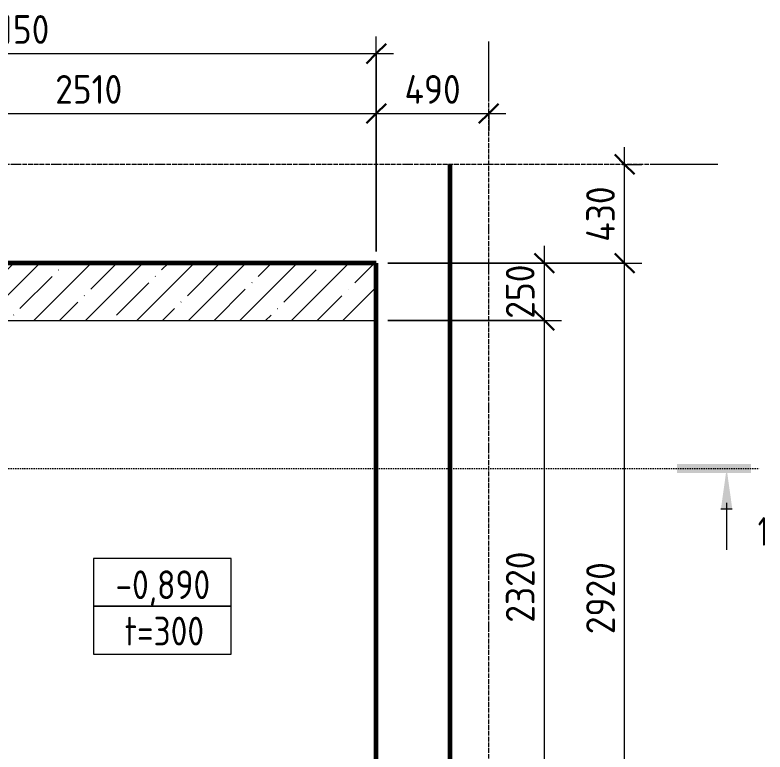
# Model space of a CAD drawing. Header units: millimetres. Extents: x 573 to 56472, y -2796 to 52567.
# Drawn here: x 3936 to 7204, y 48836 to 52046 of the extents above; entities that cross this region are included whole.
import ezdxf

# ---------------------------------------------------------------- set-up
doc = ezdxf.new("R2010")
doc.units = ezdxf.units.MM
doc.linetypes.add('02 Штрихпунктирная _20 мм_', pattern=[25, 20, -2.5, 0, -2.5])
doc.linetypes.add('04 Пунктир 10мм', pattern=[10, 0, -10])
for name, color, linetype, lineweight in [('AA_Dim', 7, 'Continuous', 9), ('AA_Dim-50', 7, 'Continuous', 9), ('AA_Linii', 7, 'Continuous', 9), ('AA_Razrez', 7, 'Continuous', 9), ('AA_Vinoska', 7, 'Continuous', 9), ('AF_Element', 7, 'Continuous', 20), ('AF_Element_Гидроизоляция', 253, 'Continuous', 20), ('AF_Stena', 7, 'Continuous', 60), ('AF_Stena_Опалубка', 253, 'Continuous', 20), ('KR_Fundament', 7, 'Continuous', 20), ('Оси', 7, 'Continuous', 9)]:
    doc.layers.add(name, color=color, linetype=linetype, lineweight=lineweight)
doc.styles.add('ISOCPEUR_1', font='isocpeur.TTF', dxfattribs={"width": 0.9, "height": 125})
doc.styles.add('ISOCPEUR_2', font='isocpeur.TTF', dxfattribs={"width": 0.85, "height": 125})
doc.styles.add('ISOCPEUR_3', font='isocpeur.TTF', dxfattribs={"width": 0.7, "height": 125})
doc.dimstyles.new('00_Точн_3_знака__прозр_', dxfattribs={"dimscale": 304.8, "dimtxt": 125.344371, "dimasz": 0.278871, "dimexe": 0.246063, "dimexo": 0.164042, "dimgap": 0.016404, "dimtad": 1, "dimdec": 3, "dimrnd": 0.001, "dimdsep": 46, "dimtxsty": 'ISOCPEUR_1', "dimblk1": 'OBLIQUE', "dimblk2": 'OBLIQUE', "dimsah": 1, "dimcen": 0.09, "dimdle": 0.246063, "dimazin": 0, "dimtfac": 1, "dimtdec": 4, "dimtix": 1, "dimtmove": 0, "dimatfit": 3, "dimfxl": 1, "dimtvp": 1, "dimtolj": 1, "dimtzin": 0, "dimlwd": 18, "dimlwe": 18, "dimarcsym": 2})

# ---------------------------------------------------------------- blocks, each defined once
blk = doc.blocks.new('Обобщенные модели 1 - Обобщенные модели 1-3680036-Схема расположения фундаментной плиты и вертикальных конструкций на отм_-0_890 входной группы в осях 1_1-3_1_Д_1-Ж_1')
at = {"layer": 'AF_Element'}
for p, q in [((5510.1, 50965), (2260.1, 50965)), ((5510.1, 48045), (5510.1, 50965))]:
    blk.add_line(p, q, dxfattribs=at)
blk = doc.blocks.new('DIMBLOCK11-Схема расположения фундаментной плиты и вертикальных конструкций на отм_-0_890 входной группы в осях 1_1-3_1_Д_1-Ж_1')
at = {"layer": 'AA_Dim-50', "lineweight": 30}
for p, q in [((6592.4, 50965), (6549.9, 51007.5)), ((6592.4, 50965), (6634.9, 50922.5)), ((6592.4, 48045), (6549.9, 48087.5)), ((6592.4, 48045), (6634.9, 48002.5))]:
    blk.add_line(p, q, dxfattribs=at)
at = {"layer": 'AA_Dim-50', "lineweight": 18}
for p, q in [((5560.1, 50965), (6667.4, 50965)), ((6592.4, 50965), (5560.1, 50965)), ((6592.4, 48045), (6592.4, 50965)), ((5560.1, 48045), (6667.4, 48045)), ((6592.4, 48045), (5560.1, 48045))]:
    blk.add_line(p, q, dxfattribs=at)
at = {"layer": 'AA_Dim-50', "color": 0, "lineweight": 18, "insert": (6424.6, 49348.9), "char_height": 125, "width": 374.614, "attachment_point": 1, "rotation": 90, "line_spacing_factor": 1.135194, "style": 'ISOCPEUR_1'}
blk.add_mtext('2920', dxfattribs=at)
blk = doc.blocks.new('_Oblique')
at = {"color": 0, "linetype": 'ByBlock', "lineweight": -2}
blk.add_line((-0.5, -0.5), (0.5, 0.5), dxfattribs=at)
blk = doc.blocks.new('DIMBLOCK12-Схема расположения фундаментной плиты и вертикальных конструкций на отм_-0_890 входной группы в осях 1_1-3_1_Д_1-Ж_1')
at = {"layer": 'AA_Dim-50', "lineweight": 18}
for p, q in [((6592.4, 50965), (6592.4, 51470)), ((6582.3, 51395), (6667.4, 51395)), ((6592.4, 51395), (6582.3, 51395)), ((5560.1, 50965), (6667.4, 50965)), ((6592.4, 50965), (5560.1, 50965))]:
    blk.add_line(p, q, dxfattribs=at)
at = {"layer": 'AA_Dim-50', "lineweight": 30}
for p, q in [((6592.4, 51395), (6549.9, 51437.5)), ((6592.4, 51395), (6634.9, 51352.5)), ((6592.4, 50965), (6549.9, 51007.5)), ((6592.4, 50965), (6634.9, 50922.5))]:
    blk.add_line(p, q, dxfattribs=at)
at = {"layer": 'AA_Dim-50', "color": 0, "lineweight": 18, "insert": (6424.6, 51058.2), "char_height": 125, "width": 292.313, "attachment_point": 1, "rotation": 90, "line_spacing_factor": 1.135194, "style": 'ISOCPEUR_1'}
blk.add_mtext('430', dxfattribs=at)
blk = doc.blocks.new('042_М_ФундПлиты_ТолщинаОтметка - Отметка верха фундаментной плиты _утолщение_-3443876-Схема расположения фундаментной плиты и вертикальных конструкций на отм_-0_890 входной группы в осях 1_1-3_1_Д_1-Ж_1')
at = {"layer": 'AA_Vinoska'}
for p, q in [((6, 4.174), (-6, 4.174)), ((-6, 4.174), (-6, 0)), ((6, 0), (6, 4.174)), ((6, 0), (-6, 0)), ((-6, 0), (-6, -4.174)), ((-6, 0), (6, 0)), ((6, -4.174), (6, 0)), ((-6, -4.174), (6, -4.174))]:
    blk.add_line(p, q, dxfattribs=at)
blk = doc.blocks.new('Разрез - Номер узла_ сзади-394133-Схема расположения фундаментной плиты и вертикальных конструкций на отм_-0_890 входной группы в осях 1_1-3_1_Д_1-Ж_1')
at = {"layer": 'AA_Razrez'}
for points in [[(7.329, 0.404), (7.329, -0.394), (0.873, -0.394), (0.873, 0.404)], [(3.497, -3.533), (2.503, -3.533), (3, 0)]]:
    blk.add_hatch(color=256, dxfattribs=at).paths.add_polyline_path(points)
for p, q in [((3, -3), (3, -7.096)), ((2.503, -3.533), (3.497, -3.533))]:
    blk.add_line(p, q, dxfattribs=at)
blk = doc.blocks.new('DIMBLOCK24-Схема расположения фундаментной плиты и вертикальных конструкций на отм_-0_890 входной группы в осях 1_1-3_1_Д_1-Ж_1')
at = {"layer": 'AA_Dim-50', "lineweight": 30}
for p, q in [((6242.4, 50715), (6199.9, 50757.5)), ((6242.4, 50715), (6284.9, 50672.5)), ((6242.4, 48395), (6199.9, 48437.5)), ((6242.4, 48395), (6284.9, 48352.5))]:
    blk.add_line(p, q, dxfattribs=at)
at = {"layer": 'AA_Dim-50', "lineweight": 18}
for p, q in [((5560.1, 50715), (6317.4, 50715)), ((6242.4, 50715), (5560.1, 50715)), ((6242.4, 48395), (6242.4, 50715)), ((6232.3, 48395), (6317.4, 48395)), ((6242.4, 48395), (6232.3, 48395))]:
    blk.add_line(p, q, dxfattribs=at)
at = {"layer": 'AA_Dim-50', "color": 0, "lineweight": 18, "insert": (6074.6, 49398.9), "char_height": 125, "width": 374.614, "attachment_point": 1, "rotation": 90, "line_spacing_factor": 1.135194, "style": 'ISOCPEUR_1'}
blk.add_mtext('2320', dxfattribs=at)
blk = doc.blocks.new('DIMBLOCK25-Схема расположения фундаментной плиты и вертикальных конструкций на отм_-0_890 входной группы в осях 1_1-3_1_Д_1-Ж_1')
at = {"layer": 'AA_Dim-50', "lineweight": 18}
for p, q in [((6242.4, 50715), (6242.4, 51040)), ((5560.1, 50965), (6317.4, 50965)), ((6242.4, 50965), (5560.1, 50965)), ((5560.1, 50715), (6317.4, 50715)), ((6242.4, 50715), (5560.1, 50715))]:
    blk.add_line(p, q, dxfattribs=at)
at = {"layer": 'AA_Dim-50', "lineweight": 30}
for p, q in [((6242.4, 50965), (6199.9, 51007.5)), ((6242.4, 50965), (6284.9, 50922.5)), ((6242.4, 50715), (6199.9, 50757.5)), ((6242.4, 50715), (6284.9, 50672.5))]:
    blk.add_line(p, q, dxfattribs=at)
at = {"layer": 'AA_Dim-50', "color": 0, "lineweight": 18, "insert": (6074.6, 50722.9), "char_height": 125, "width": 280.961, "attachment_point": 1, "rotation": 90, "line_spacing_factor": 1.135194, "style": 'ISOCPEUR_1'}
blk.add_mtext('250', dxfattribs=at)
blk = doc.blocks.new('DIMBLOCK28-Схема расположения фундаментной плиты и вертикальных конструкций на отм_-0_890 входной группы в осях 1_1-3_1_Д_1-Ж_1')
at = {"layer": 'AA_Dim-50', "lineweight": 18}
for p, q in [((5510.1, 51015), (5510.1, 51691.3)), ((3000.1, 51626.4), (3000.1, 51541.3)), ((3000.1, 51616.3), (3000.1, 51626.4)), ((3000.1, 51616.3), (5510.1, 51616.3)), ((5510.1, 51616.3), (5510.1, 51015))]:
    blk.add_line(p, q, dxfattribs=at)
at = {"layer": 'AA_Dim-50', "lineweight": 30}
for p, q in [((3000.1, 51616.3), (3042.6, 51658.8)), ((5510.1, 51616.3), (5552.6, 51658.8)), ((3000.1, 51616.3), (2957.6, 51573.8)), ((5510.1, 51616.3), (5467.6, 51573.8))]:
    blk.add_line(p, q, dxfattribs=at)
at = {"layer": 'AA_Dim-50', "color": 0, "lineweight": 18, "insert": (4110.8, 51784.1), "char_height": 125, "width": 346.234, "attachment_point": 1, "line_spacing_factor": 1.135194, "style": 'ISOCPEUR_1'}
blk.add_mtext('2510', dxfattribs=at)
blk = doc.blocks.new('DIMBLOCK29-Схема расположения фундаментной плиты и вертикальных конструкций на отм_-0_890 входной группы в осях 1_1-3_1_Д_1-Ж_1')
at = {"layer": 'AA_Dim-50', "lineweight": 18}
for p, q in [((5510.1, 51015), (5510.1, 51691.3)), ((5510.1, 51616.3), (6075.1, 51616.3)), ((5510.1, 51616.3), (5510.1, 51015)), ((6000.1, 51626.4), (6000.1, 51541.3)), ((6000.1, 51616.3), (6000.1, 51626.4))]:
    blk.add_line(p, q, dxfattribs=at)
at = {"layer": 'AA_Dim-50', "lineweight": 30}
for p, q in [((5510.1, 51616.3), (5552.6, 51658.8)), ((6000.1, 51616.3), (6042.6, 51658.8)), ((5510.1, 51616.3), (5467.6, 51573.8)), ((6000.1, 51616.3), (5957.6, 51573.8))]:
    blk.add_line(p, q, dxfattribs=at)
at = {"layer": 'AA_Dim-50', "color": 0, "lineweight": 18, "insert": (5633.3, 51784.1), "char_height": 125, "width": 292.313, "attachment_point": 1, "line_spacing_factor": 1.135194, "style": 'ISOCPEUR_1'}
blk.add_mtext('490', dxfattribs=at)
blk = doc.blocks.new('DIMBLOCK30-Схема расположения фундаментной плиты и вертикальных конструкций на отм_-0_890 входной группы в осях 1_1-3_1_Д_1-Ж_1')
at = {"layer": 'AA_Dim-50', "lineweight": 18}
for p, q in [((2360.1, 51015), (2360.1, 51952.3)), ((5510.1, 51015), (5510.1, 51952.3)), ((2285.1, 51877.3), (5585.1, 51877.3)), ((2360.1, 51877.3), (2360.1, 51015)), ((5510.1, 51877.3), (5510.1, 51015))]:
    blk.add_line(p, q, dxfattribs=at)
at = {"layer": 'AA_Dim-50', "lineweight": 30}
for p, q in [((2360.1, 51877.3), (2402.6, 51919.8)), ((5510.1, 51877.3), (5552.6, 51919.8)), ((2360.1, 51877.3), (2317.6, 51834.8)), ((5510.1, 51877.3), (5467.6, 51834.8))]:
    blk.add_line(p, q, dxfattribs=at)
at = {"layer": 'AA_Dim-50', "color": 0, "lineweight": 18, "insert": (3790.8, 52045.1), "char_height": 125, "width": 346.234, "attachment_point": 1, "line_spacing_factor": 1.135194, "style": 'ISOCPEUR_1'}
blk.add_mtext('3150', dxfattribs=at)

msp = doc.modelspace()

# ---------------------------------------------------------------- hatches: boundary and pattern name
at = {"layer": 'AF_Stena', "lineweight": 9}
h = msp.add_hatch(dxfattribs=at)
h.set_pattern_fill('FP_1', color=256, style=0, pattern_type=2)
h.set_pattern_definition([(45, (0, 0), (-112.2532, 112.2532), []), (45, (112.25, 0), (-112.2532, 112.2532), [198.438, -39.688, 1.676, -38.011])])
h.paths.add_polyline_path([(5510.0616, 50715), (5510.0616, 50965), (2610.0616, 50965), (2610.0616, 50715)])

# ---------------------------------------------------------------- linework, layer by layer
at = {"layer": 'AA_Linii', "lineweight": 60}
msp.add_line((5830.0616, 51395), (5830.0616, 48045), dxfattribs=at)
at = {"layer": 'AA_Razrez', "linetype": '04 Пунктир 10мм'}
msp.add_line((696.6511, 50070.546), (7186.7079, 50070.546), dxfattribs=at)
at = {"layer": 'AF_Stena_Опалубка'}
for p, q in [((5510.0616, 50965), (2610.0616, 50965)), ((5510.0616, 50715), (5510.0616, 50965)), ((2610.0616, 50715), (5510.0616, 50715))]:
    msp.add_line(p, q, dxfattribs=at)
at = {"layer": 'KR_Fundament', "lineweight": 60}
for p, q in [((5510.0616, 50965), (2360.0616, 50965)), ((5510.0616, 48045), (5510.0616, 50965))]:
    msp.add_line(p, q, dxfattribs=at)
at = {"layer": 'Оси'}
for p, q in [((6000.0616, 51679.7988), (6000.0616, 51929.7988)), ((6998.6387, 51395), (6748.6387, 51395))]:
    msp.add_line(p, q, dxfattribs=at)
at = {"layer": 'Оси', "linetype": '02 Штрихпунктирная _20 мм_'}
for p, q in [((6000.0616, 43711.6582), (6000.0616, 51679.7988)), ((6748.6387, 51395), (1391.1492, 51395))]:
    msp.add_line(p, q, dxfattribs=at)

# ---------------------------------------------------------------- block references
at = {"layer": 'AA_Razrez', "extrusion": (0, 0, -1), "xscale": 49.99999999999998, "yscale": 49.99999999999998, "zscale": 49.99999999999998}
msp.add_blockref('Разрез - Номер узла_ сзади-394133-Схема расположения фундаментной плиты и вертикальных конструкций на отм_-0_890 входной группы в осях 1_1-3_1_Д_1-Ж_1', (-7186.7079, 50070.546), dxfattribs=at)
at = {"layer": 'AA_Vinoska', "xscale": 49.99999999999998, "yscale": 49.99999999999998, "zscale": 49.99999999999998}
msp.add_blockref('042_М_ФундПлиты_ТолщинаОтметка - Отметка верха фундаментной плиты _утолщение_-3443876-Схема расположения фундаментной плиты и вертикальных конструкций на отм_-0_890 входной группы в осях 1_1-3_1_Д_1-Ж_1', (4577.8821, 49470.3046), dxfattribs=at)
at = {"layer": 'AF_Element_Гидроизоляция'}
msp.add_blockref('Обобщенные модели 1 - Обобщенные модели 1-3680036-Схема расположения фундаментной плиты и вертикальных конструкций на отм_-0_890 входной группы в осях 1_1-3_1_Д_1-Ж_1', (0, 0), dxfattribs=at)

# ---------------------------------------------------------------- texts
at = {"layer": 'AA_Razrez', "insert": (7172.6792, 49858.9489), "char_height": 125, "width": 53.312219, "attachment_point": 1, "style": 'ISOCPEUR_3'}
msp.add_mtext('\\fISOCPEUR|b0|i0|c204|p34|;\\W.7;1', dxfattribs=at)
at = {"layer": 'AA_Vinoska', "char_height": 125, "attachment_point": 1, "style": 'ISOCPEUR_2'}
for s, insert, width in [('-0,890', (4373.4029, 49626.811), 504.261437), ('t=300', (4413.0404, 49424.9673), 446.339516)]:
    msp.add_mtext(s, dxfattribs=dict(at, insert=insert, width=width))

# ---------------------------------------------------------------- dimensions: what is measured, and where the dimension line sits
at = {"layer": 'AA_Dim', "lineweight": 18}
for base, p1, p2, override, picture, middle in [((5510.0616, 51877.2913), (2360.0616, 50965), (5510.0616, 50965), {"dimpost": '<>', "dimfxl": 3150}, 'DIMBLOCK30-Схема расположения фундаментной плиты и вертикальных конструкций на отм_-0_890 входной группы в осях 1_1-3_1_Д_1-Ж_1', (3935.0616, 51944.7913)), ((5510.0616, 51616.2804), (3000.0616, 51676.3845), (5510.0616, 50965), {"dimpost": '<>', "dimfxl": 2608.863325}, 'DIMBLOCK28-Схема расположения фундаментной плиты и вертикальных конструкций на отм_-0_890 входной группы в осях 1_1-3_1_Д_1-Ж_1', (4255.0616, 51683.7804)), ((6000.0616, 51616.2804), (5510.0616, 50965), (6000.0616, 51676.3845), {"dimpost": '<>', "dimfxl": 863.810078}, 'DIMBLOCK29-Схема расположения фундаментной плиты и вертикальных конструкций на отм_-0_890 входной группы в осях 1_1-3_1_Д_1-Ж_1', (5755.0616, 51683.7804))]:
    dim = msp.add_linear_dim(base=base, p1=p1, p2=p2, dimstyle='00_Точн_3_знака__прозр_', override=override, dxfattribs=at)
    dim.commit()
    dim.dimension.update_dxf_attribs({"geometry": picture, "text_midpoint": middle})
for base, p1, p2, override, picture, middle in [((6592.4467, 51395), (5510.0616, 50965), (6532.3426, 51395), {"dimpost": '<>', "dimfxl": 1109.034903}, 'DIMBLOCK12-Схема расположения фундаментной плиты и вертикальных конструкций на отм_-0_890 входной группы в осях 1_1-3_1_Д_1-Ж_1', (6524.9467, 51180)), ((6242.4467, 50965), (5510.0616, 50715), (5510.0616, 50965), {"dimpost": '<>', "dimfxl": 250}, 'DIMBLOCK25-Схема расположения фундаментной плиты и вертикальных конструкций на отм_-0_890 входной группы в осях 1_1-3_1_Д_1-Ж_1', (6174.9467, 50840)), ((6592.4467, 50965), (5510.0616, 48045), (5510.0616, 50965), {"dimpost": '<>', "dimfxl": 2920}, 'DIMBLOCK11-Схема расположения фундаментной плиты и вертикальных конструкций на отм_-0_890 входной группы в осях 1_1-3_1_Д_1-Ж_1', (6524.9467, 49505)), ((6242.4467, 50715), (6182.3426, 48395), (5510.0616, 50715), {"dimpost": '<>', "dimfxl": 2415.442346}, 'DIMBLOCK24-Схема расположения фундаментной плиты и вертикальных конструкций на отм_-0_890 входной группы в осях 1_1-3_1_Д_1-Ж_1', (6174.9467, 49555))]:
    dim = msp.add_linear_dim(base=base, p1=p1, p2=p2, angle=90, dimstyle='00_Точн_3_знака__прозр_', override=override, dxfattribs=at)
    dim.commit()
    dim.dimension.update_dxf_attribs({"geometry": picture, "text_midpoint": middle})

doc.saveas('drawing.dxf')
